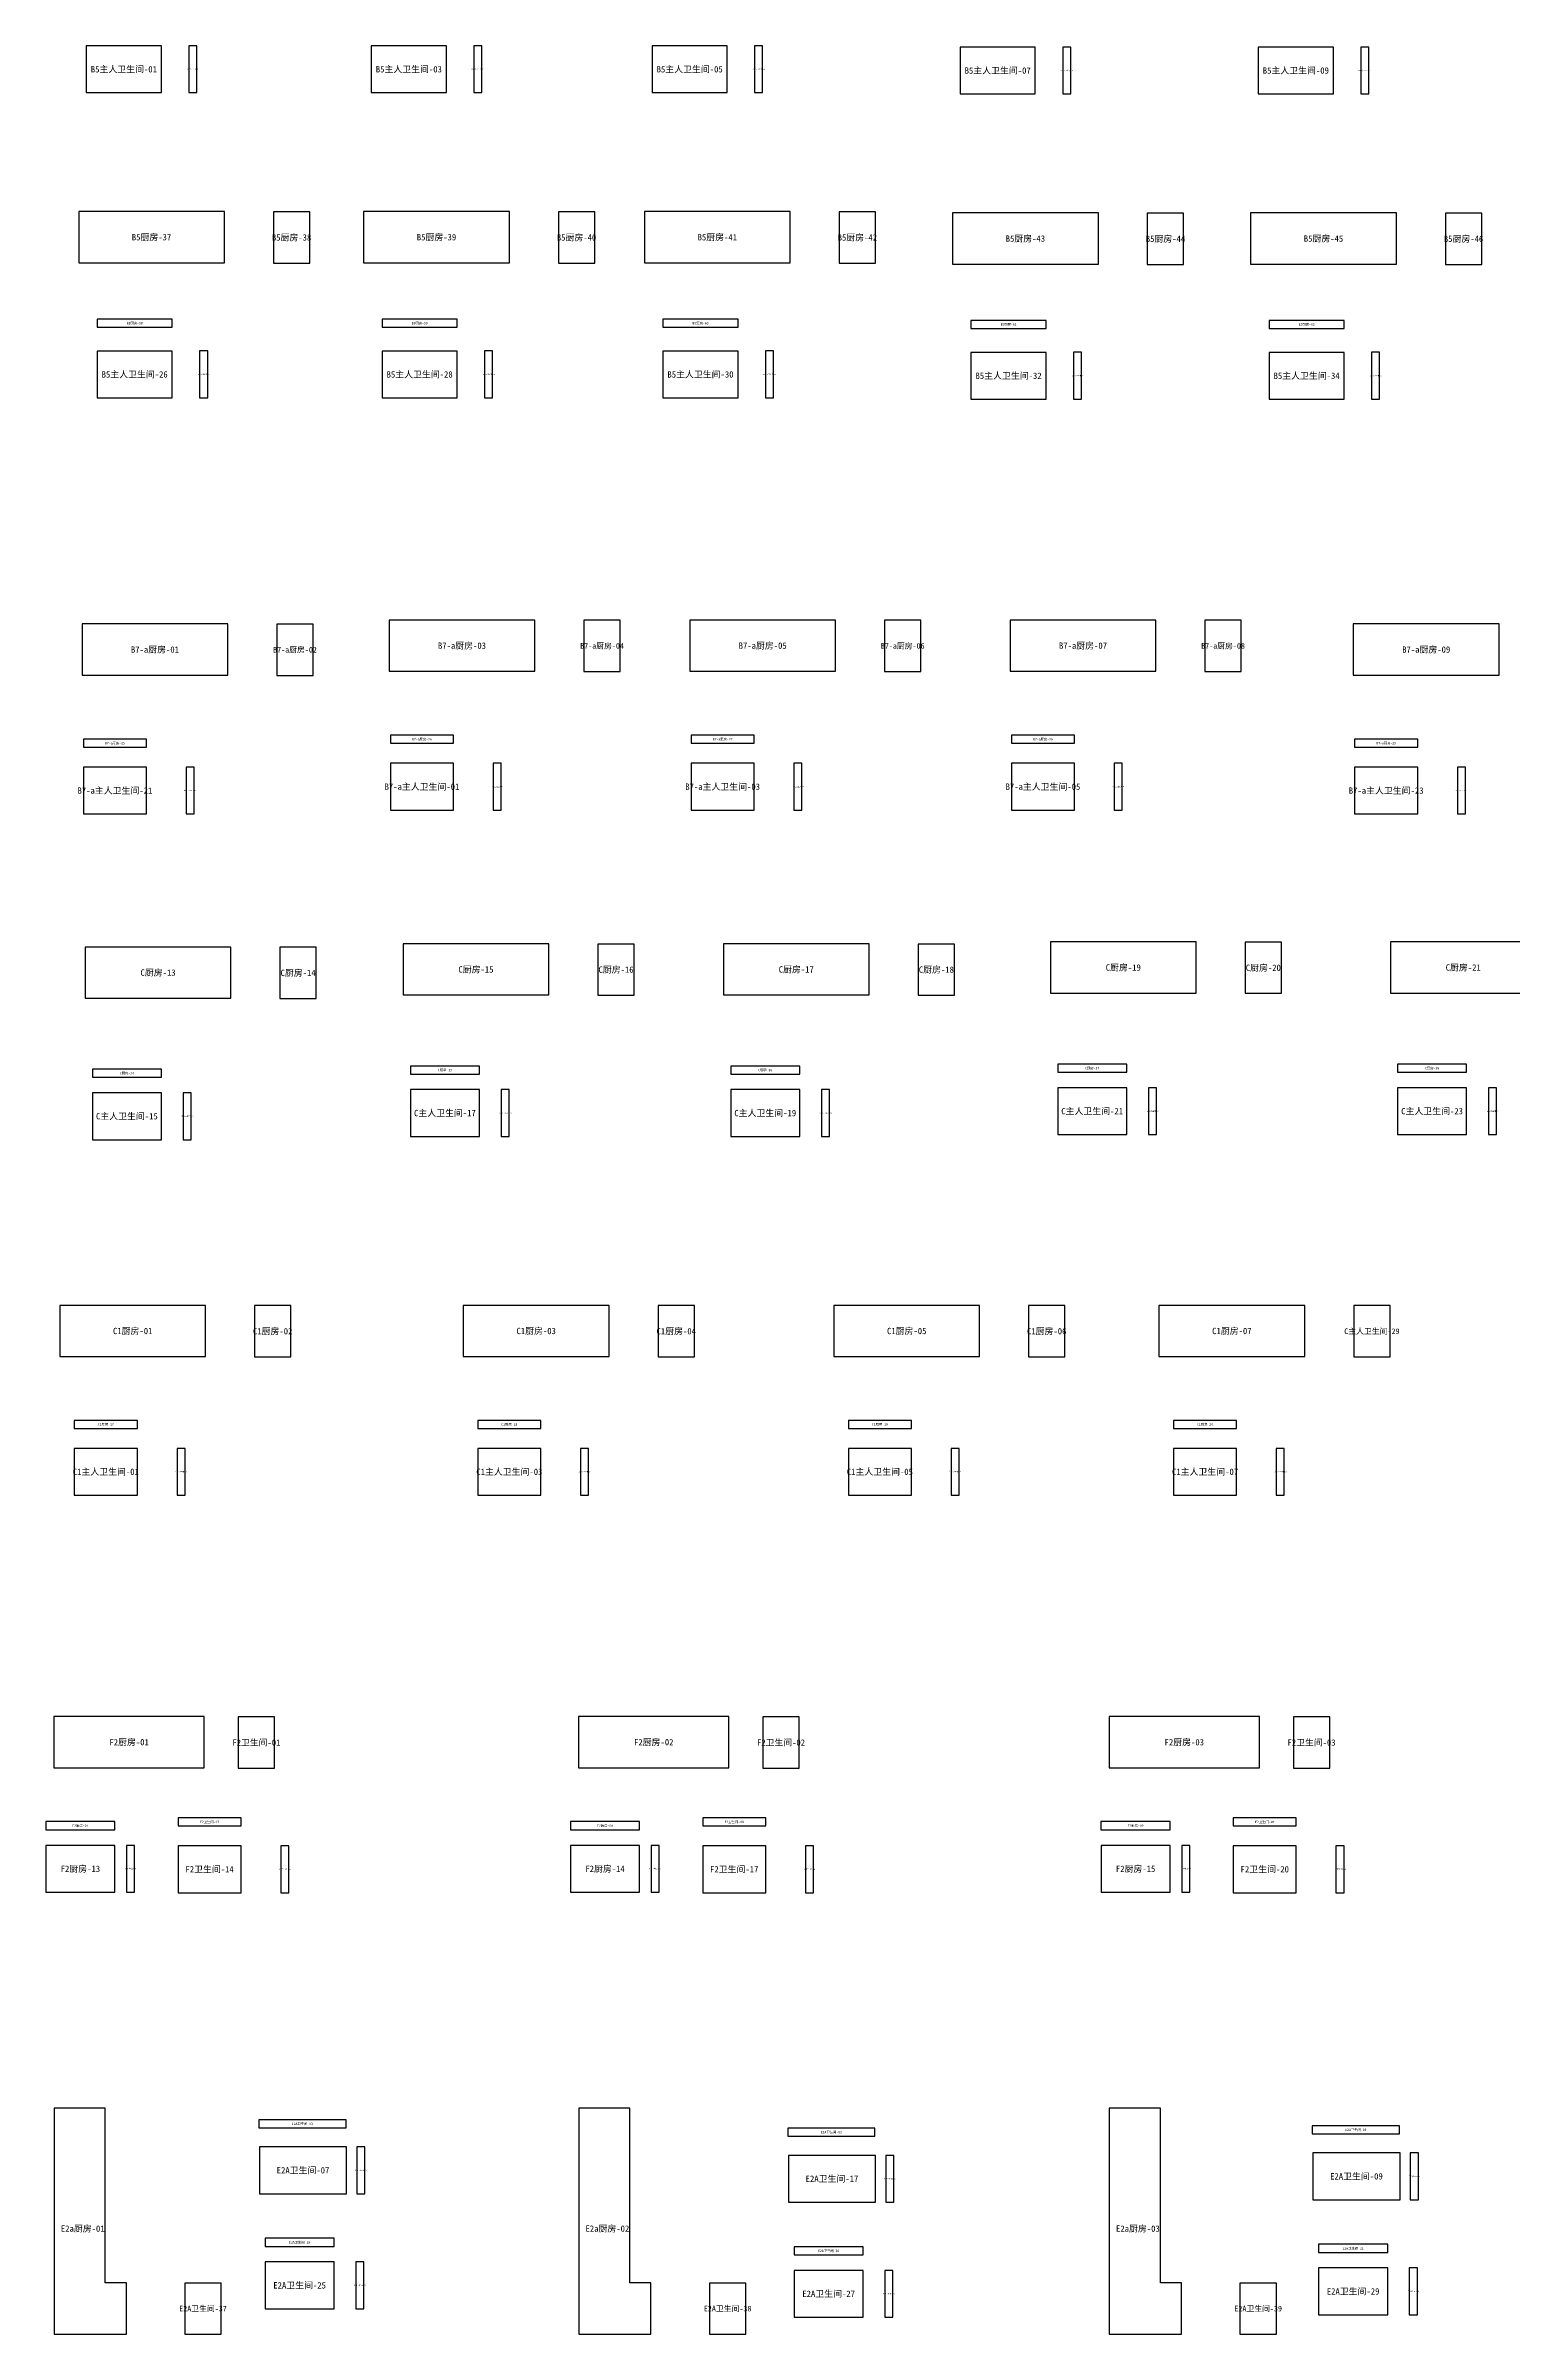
# Model space of a CAD drawing. Header units: inches. Extents: x 44145 to 132907, y -98283 to 21892.
# Drawn here: x 44296 to 62755, y -35712 to -6907 of the extents above; entities that cross this region are included whole.
import ezdxf
from ezdxf.enums import TextEntityAlignment as Align

# ---------------------------------------------------------------- set-up
doc = ezdxf.new("R2010")
doc.units = ezdxf.units.IN
doc.layers.add('NUMBERS', color=7, linetype='Continuous')
doc.layers.add('OUTER', color=7, linetype='Continuous')

msp = doc.modelspace()

# ---------------------------------------------------------------- linework, layer by layer
at = {"layer": 'OUTER'}
for points in [[(44806, -7497), (45752, -7497), (45752, -6908), (44806, -6908), (44806, -7497)], [(46096, -7496), (46198, -7496), (46198, -6907), (46096, -6907), (46096, -7496)], [(48393, -7497), (49339, -7497), (49339, -6908), (48393, -6908), (48393, -7497)], [(49683, -7496), (49785, -7496), (49785, -6907), (49683, -6907), (49683, -7496)], [(51928, -7497), (52874, -7497), (52874, -6908), (51928, -6908), (51928, -7497)], [(53218, -7496), (53319, -7496), (53319, -6907), (53218, -6907), (53218, -7496)], [(55805, -7514), (56751, -7514), (56751, -6925), (55805, -6925), (55805, -7514)], [(57096, -7513), (57197, -7513), (57197, -6924), (57096, -6924), (57096, -7513)], [(59558, -7514), (60504, -7514), (60504, -6925), (59558, -6925), (59558, -7514)], [(60848, -7513), (60950, -7513), (60950, -6924), (60848, -6924), (60848, -7513)], [(44710, -9640), (46545, -9640), (46545, -8995), (44710, -8995), (44710, -9640)], [(47161, -9643), (47619, -9643), (47619, -8998), (47161, -8998), (47161, -9643)], [(48297, -9640), (50132, -9640), (50132, -8995), (48297, -8995), (48297, -9640)], [(50749, -9643), (51206, -9643), (51206, -8998), (50749, -8998), (50749, -9643)], [(51832, -9640), (53667, -9640), (53667, -8995), (51832, -8995), (51832, -9640)], [(54283, -9643), (54741, -9643), (54741, -8998), (54283, -8998), (54283, -9643)], [(55709, -9656), (57545, -9656), (57545, -9012), (55709, -9012), (55709, -9656)], [(58161, -9660), (58618, -9660), (58618, -9015), (58161, -9015), (58161, -9660)], [(59462, -9656), (61297, -9656), (61297, -9012), (59462, -9012), (59462, -9656)], [(61914, -9660), (62371, -9660), (62371, -9015), (61914, -9015), (61914, -9660)], [(44942, -10449), (45888, -10449), (45888, -10348), (44942, -10348), (44942, -10449)], [(48529, -10449), (49475, -10449), (49475, -10348), (48529, -10348), (48529, -10449)], [(52064, -10449), (53010, -10449), (53010, -10348), (52064, -10348), (52064, -10449)], [(55942, -10466), (56888, -10466), (56888, -10365), (55942, -10365), (55942, -10466)], [(59694, -10466), (60640, -10466), (60640, -10365), (59694, -10365), (59694, -10466)], [(44942, -11339), (45888, -11339), (45888, -10750), (44942, -10750), (44942, -11339)], [(46232, -11338), (46334, -11338), (46334, -10749), (46232, -10749), (46232, -11338)], [(48529, -11339), (49475, -11339), (49475, -10750), (48529, -10750), (48529, -11339)], [(49819, -11338), (49921, -11338), (49921, -10749), (49819, -10749), (49819, -11338)], [(52064, -11339), (53010, -11339), (53010, -10750), (52064, -10750), (52064, -11339)], [(53354, -11338), (53456, -11338), (53456, -10749), (53354, -10749), (53354, -11338)], [(55942, -11356), (56888, -11356), (56888, -10767), (55942, -10767), (55942, -11356)], [(57232, -11355), (57334, -11355), (57334, -10766), (57232, -10766), (57232, -11355)], [(59694, -11356), (60640, -11356), (60640, -10767), (59694, -10767), (59694, -11356)], [(60984, -11355), (61086, -11355), (61086, -10766), (60984, -10766), (60984, -11355)], [(44752, -14829), (46588, -14829), (46588, -14184), (44752, -14184), (44752, -14829)], [(47204, -14832), (47661, -14832), (47661, -14188), (47204, -14188), (47204, -14832)], [(48618, -14780), (50453, -14780), (50453, -14136), (48618, -14136), (48618, -14780)], [(51070, -14783), (51527, -14783), (51527, -14139), (51070, -14139), (51070, -14783)], [(52403, -14780), (54238, -14780), (54238, -14136), (52403, -14136), (52403, -14780)], [(54854, -14783), (55312, -14783), (55312, -14139), (54854, -14139), (54854, -14783)], [(56434, -14780), (58270, -14780), (58270, -14136), (56434, -14136), (56434, -14780)], [(58886, -14783), (59343, -14783), (59343, -14139), (58886, -14139), (58886, -14783)], [(60754, -14829), (62589, -14829), (62589, -14184), (60754, -14184), (60754, -14829)], [(44769, -15736), (45563, -15736), (45563, -15634), (44769, -15634), (44769, -15736)], [(48635, -15687), (49428, -15687), (49428, -15586), (48635, -15586), (48635, -15687)], [(52419, -15687), (53213, -15687), (53213, -15586), (52419, -15586), (52419, -15687)], [(56451, -15687), (57245, -15687), (57245, -15586), (56451, -15586), (56451, -15687)], [(60771, -15736), (61565, -15736), (61565, -15634), (60771, -15634), (60771, -15736)], [(44769, -16576), (45563, -16576), (45563, -15987), (44769, -15987), (44769, -16576)], [(46062, -16576), (46164, -16576), (46164, -15987), (46062, -15987), (46062, -16576)], [(48635, -16527), (49428, -16527), (49428, -15938), (48635, -15938), (48635, -16527)], [(49928, -16527), (50029, -16527), (50029, -15938), (49928, -15938), (49928, -16527)], [(52419, -16527), (53213, -16527), (53213, -15938), (52419, -15938), (52419, -16527)], [(53713, -16527), (53814, -16527), (53814, -15938), (53713, -15938), (53713, -16527)], [(56451, -16527), (57245, -16527), (57245, -15938), (56451, -15938), (56451, -16527)], [(57744, -16527), (57846, -16527), (57846, -15938), (57744, -15938), (57744, -16527)], [(60771, -16576), (61565, -16576), (61565, -15987), (60771, -15987), (60771, -16576)], [(62064, -16576), (62166, -16576), (62166, -15987), (62064, -15987), (62064, -16576)], [(44791, -18896), (46627, -18896), (46627, -18251), (44791, -18251), (44791, -18896)], [(47243, -18899), (47700, -18899), (47700, -18254), (47243, -18254), (47243, -18899)], [(48794, -18855), (50629, -18855), (50629, -18211), (48794, -18211), (48794, -18855)], [(51246, -18858), (51703, -18858), (51703, -18214), (51246, -18214), (51246, -18858)], [(52826, -18855), (54661, -18855), (54661, -18211), (52826, -18211), (52826, -18855)], [(55278, -18858), (55735, -18858), (55735, -18214), (55278, -18214), (55278, -18858)], [(56942, -18831), (58777, -18831), (58777, -18187), (56942, -18187), (56942, -18831)], [(59394, -18834), (59851, -18834), (59851, -18190), (59394, -18190), (59394, -18834)], [(61221, -18831), (63056, -18831), (63056, -18187), (61221, -18187), (61221, -18831)], [(44882, -19891), (45752, -19891), (45752, -19789), (44882, -19789), (44882, -19891)], [(48885, -19851), (49754, -19851), (49754, -19749), (48885, -19749), (48885, -19851)], [(52917, -19851), (53787, -19851), (53787, -19749), (52917, -19749), (52917, -19851)], [(57033, -19827), (57902, -19827), (57902, -19725), (57033, -19725), (57033, -19827)], [(61311, -19827), (62181, -19827), (62181, -19725), (61311, -19725), (61311, -19827)], [(44882, -20676), (45752, -20676), (45752, -20087), (44882, -20087), (44882, -20676)], [(46025, -20676), (46126, -20676), (46126, -20087), (46025, -20087), (46025, -20676)], [(48885, -20635), (49754, -20635), (49754, -20046), (48885, -20046), (48885, -20635)], [(50027, -20635), (50129, -20635), (50129, -20046), (50027, -20046), (50027, -20635)], [(52917, -20635), (53787, -20635), (53787, -20046), (52917, -20046), (52917, -20635)], [(54059, -20635), (54161, -20635), (54161, -20046), (54059, -20046), (54059, -20635)], [(57033, -20611), (57902, -20611), (57902, -20022), (57033, -20022), (57033, -20611)], [(58175, -20611), (58277, -20611), (58277, -20022), (58175, -20022), (58175, -20611)], [(61311, -20611), (62181, -20611), (62181, -20022), (61311, -20022), (61311, -20611)], [(62454, -20611), (62555, -20611), (62555, -20022), (62454, -20022), (62454, -20611)], [(44472, -23406), (46307, -23406), (46307, -22762), (44472, -22762), (44472, -23406)], [(46924, -23410), (47381, -23410), (47381, -22765), (46924, -22765), (46924, -23410)], [(49551, -23406), (51386, -23406), (51386, -22762), (49551, -22762), (49551, -23406)], [(52003, -23410), (52460, -23410), (52460, -22765), (52003, -22765), (52003, -23410)], [(54215, -23406), (56050, -23406), (56050, -22762), (54215, -22762), (54215, -23406)], [(56667, -23410), (57124, -23410), (57124, -22765), (56667, -22765), (56667, -23410)], [(58308, -23406), (60143, -23406), (60143, -22762), (58308, -22762), (58308, -23406)], [(60760, -23410), (61217, -23410), (61217, -22765), (60760, -22765), (60760, -23410)], [(44655, -24310), (45449, -24310), (45449, -24209), (44655, -24209), (44655, -24310)], [(49734, -24310), (50528, -24310), (50528, -24209), (49734, -24209), (49734, -24310)], [(54398, -24310), (55192, -24310), (55192, -24209), (54398, -24209), (54398, -24310)], [(58491, -24310), (59285, -24310), (59285, -24209), (58491, -24209), (58491, -24310)], [(44655, -25151), (45449, -25151), (45449, -24562), (44655, -24562), (44655, -25151)], [(45949, -25151), (46050, -25151), (46050, -24562), (45949, -24562), (45949, -25151)], [(49734, -25151), (50528, -25151), (50528, -24562), (49734, -24562), (49734, -25151)], [(51028, -25151), (51129, -25151), (51129, -24562), (51028, -24562), (51028, -25151)], [(54398, -25151), (55192, -25151), (55192, -24562), (54398, -24562), (54398, -25151)], [(55692, -25151), (55793, -25151), (55793, -24562), (55692, -24562), (55692, -25151)], [(58491, -25151), (59285, -25151), (59285, -24562), (58491, -24562), (58491, -25151)], [(59784, -25151), (59886, -25151), (59886, -24562), (59784, -24562), (59784, -25151)], [(44399, -28582), (46291, -28582), (46291, -27938), (44399, -27938), (44399, -28582)], [(51003, -28582), (52895, -28582), (52895, -27938), (51003, -27938), (51003, -28582)], [(57681, -28582), (59573, -28582), (59573, -27938), (57681, -27938), (57681, -28582)], [(46718, -28586), (47176, -28586), (47176, -27942), (46718, -27942), (46718, -28586)], [(53323, -28586), (53780, -28586), (53780, -27942), (53323, -27942), (53323, -28586)], [(60000, -28586), (60458, -28586), (60458, -27942), (60000, -27942), (60000, -28586)], [(44296, -29361), (45166, -29361), (45166, -29260), (44296, -29260), (44296, -29361)], [(45961, -29314), (46755, -29314), (46755, -29212), (45961, -29212), (45961, -29314)], [(50900, -29361), (51770, -29361), (51770, -29260), (50900, -29260), (50900, -29361)], [(52565, -29314), (53359, -29314), (53359, -29212), (52565, -29212), (52565, -29314)], [(57578, -29361), (58448, -29361), (58448, -29260), (57578, -29260), (57578, -29361)], [(59243, -29314), (60037, -29314), (60037, -29212), (59243, -29212), (59243, -29314)], [(44297, -30148), (45167, -30148), (45167, -29559), (44297, -29559), (44297, -30148)], [(45312, -30147), (45413, -30147), (45413, -29558), (45312, -29558), (45312, -30147)], [(45961, -30154), (46755, -30154), (46755, -29565), (45961, -29565), (45961, -30154)], [(47254, -30154), (47356, -30154), (47356, -29565), (47254, -29565), (47254, -30154)], [(50901, -30148), (51771, -30148), (51771, -29559), (50901, -29559), (50901, -30148)], [(51916, -30147), (52018, -30147), (52018, -29558), (51916, -29558), (51916, -30147)], [(52565, -30154), (53359, -30154), (53359, -29565), (52565, -29565), (52565, -30154)], [(53859, -30154), (53960, -30154), (53960, -29565), (53859, -29565), (53859, -30154)], [(57579, -30148), (58449, -30148), (58449, -29559), (57579, -29559), (57579, -30148)], [(58594, -30147), (58695, -30147), (58695, -29558), (58594, -29558), (58594, -30147)], [(59243, -30154), (60037, -30154), (60037, -29565), (59243, -29565), (59243, -30154)], [(60536, -30154), (60638, -30154), (60638, -29565), (60536, -29565), (60536, -30154)], [(44400, -35710), (45310, -35710), (45310, -35066), (45045, -35066), (45045, -32865), (44400, -32865), (44400, -35710)], [(46976, -33113), (48075, -33113), (48075, -33011), (46976, -33011), (46976, -33113)], [(51004, -35710), (51914, -35710), (51914, -35066), (51649, -35066), (51649, -32865), (51004, -32865), (51004, -35710)], [(53635, -33219), (54733, -33219), (54733, -33117), (53635, -33117), (53635, -33219)], [(57682, -35710), (58592, -35710), (58592, -35066), (58327, -35066), (58327, -32865), (57682, -32865), (57682, -35710)], [(60237, -33189), (61335, -33189), (61335, -33087), (60237, -33087), (60237, -33189)], [(46985, -33943), (48083, -33943), (48083, -33354), (46985, -33354), (46985, -33943)], [(48210, -33943), (48312, -33943), (48312, -33354), (48210, -33354), (48210, -33943)], [(53643, -34049), (54742, -34049), (54742, -33460), (53643, -33460), (53643, -34049)], [(54869, -34049), (54970, -34049), (54970, -33460), (54869, -33460), (54869, -34049)], [(60245, -34018), (61344, -34018), (61344, -33430), (60245, -33430), (60245, -34018)], [(61471, -34019), (61573, -34019), (61573, -33430), (61471, -33430), (61471, -34019)], [(47056, -34606), (47926, -34606), (47926, -34504), (47056, -34504), (47056, -34606)], [(47056, -35390), (47926, -35390), (47926, -34802), (47056, -34802), (47056, -35390)], [(48199, -35390), (48300, -35390), (48300, -34802), (48199, -34802), (48199, -35390)], [(53715, -34712), (54585, -34712), (54585, -34610), (53715, -34610), (53715, -34712)], [(60317, -34682), (61187, -34682), (61187, -34580), (60317, -34580), (60317, -34682)], [(46046, -35712), (46504, -35712), (46504, -35067), (46046, -35067), (46046, -35712)], [(52651, -35712), (53108, -35712), (53108, -35067), (52651, -35067), (52651, -35712)], [(53715, -35497), (54585, -35497), (54585, -34908), (53715, -34908), (53715, -35497)], [(54857, -35497), (54959, -35497), (54959, -34908), (54857, -34908), (54857, -35497)], [(59328, -35712), (59786, -35712), (59786, -35067), (59328, -35067), (59328, -35712)], [(60317, -35466), (61187, -35466), (61187, -34877), (60317, -34877), (60317, -35466)], [(61459, -35466), (61561, -35466), (61561, -34877), (61459, -34877), (61459, -35466)]]:
    msp.add_lwpolyline(points, dxfattribs=at)

# ---------------------------------------------------------------- texts
at = {"layer": 'NUMBERS'}
for s, height, p in [('B5主人卫生间-01', 80, (45279, -7203)), ('B5主人卫生间-02', 14.1, (46147, -7202)), ('B5主人卫生间-03', 80, (48866, -7203)), ('B5主人卫生间-04', 14.1, (49734, -7202)), ('B5主人卫生间-05', 80, (52401, -7203)), ('B5主人卫生间-06', 14.1, (53269, -7202)), ('B5主人卫生间-07', 80, (56278, -7219)), ('B5主人卫生间-09', 80, (60031, -7219)), ('B5主人卫生间-08', 14.1, (57146, -7219)), ('B5主人卫生间-10', 14.1, (60899, -7219)), ('B5厨房-37', 80, (45627, -9317)), ('B5厨房-38', 80, (47390, -9320)), ('B5厨房-39', 80, (49214, -9317)), ('B5厨房-40', 80, (50977, -9320)), ('B5厨房-41', 80, (52749, -9317)), ('B5厨房-42', 80, (54512, -9320)), ('B5厨房-43', 80, (56627, -9334)), ('B5厨房-44', 80, (58390, -9337)), ('B5厨房-45', 80, (60379, -9334)), ('B5厨房-46', 80, (62142, -9337)), ('B5厨房-58', 30, (45415, -10399)), ('B5厨房-59', 30, (49002, -10399)), ('B5厨房-60', 30, (52537, -10399)), ('B5厨房-61', 30, (56415, -10415)), ('B5厨房-62', 30, (60167, -10415)), ('B5主人卫生间-26', 80, (45415, -11044)), ('B5主人卫生间-27', 14.1, (46283, -11044)), ('B5主人卫生间-28', 80, (49002, -11044)), ('B5主人卫生间-29', 14.1, (49870, -11044)), ('B5主人卫生间-30', 80, (52537, -11044)), ('B5主人卫生间-31', 14.1, (53405, -11044)), ('B5主人卫生间-32', 80, (56415, -11061)), ('B5主人卫生间-33', 14.1, (57283, -11061)), ('B5主人卫生间-34', 80, (60167, -11061)), ('B5主人卫生间-35', 14.1, (61035, -11061)), ('B7-a厨房-01', 80, (45670, -14507)), ('B7-a厨房-02', 70.6, (47433, -14510)), ('B7-a厨房-03', 80, (49535, -14458)), ('B7-a厨房-04', 70.6, (51298, -14461)), ('B7-a厨房-05', 80, (53320, -14458)), ('B7-a厨房-06', 70.6, (55083, -14461)), ('B7-a厨房-07', 80, (57352, -14458)), ('B7-a厨房-08', 70.6, (59115, -14461)), ('B7-a厨房-09', 80, (61672, -14507)), ('B7-a厨房-25', 30, (45166, -15685)), ('B7-a厨房-26', 30, (49031, -15636)), ('B7-a厨房-27', 30, (52816, -15636)), ('B7-a厨房-28', 30, (56848, -15636)), ('B7-a厨房-29', 30, (61168, -15685)), ('B7-a主人卫生间-21', 80, (45166, -16282)), ('B7-a主人卫生间-22', 11.76, (46113, -16282)), ('B7-a主人卫生间-01', 80, (49031, -16233)), ('B7-a主人卫生间-02', 11.76, (49979, -16233)), ('B7-a主人卫生间-03', 80, (52816, -16233)), ('B7-a主人卫生间-04', 11.76, (53763, -16233)), ('B7-a主人卫生间-05', 80, (56848, -16233)), ('B7-a主人卫生间-06', 11.76, (57795, -16233)), ('B7-a主人卫生间-23', 80, (61168, -16282)), ('B7-a主人卫生间-24', 11.76, (62115, -16282)), ('C厨房-13', 80, (45709, -18573)), ('C厨房-14', 80, (47472, -18577)), ('C厨房-15', 80, (49711, -18533)), ('C厨房-16', 80, (51474, -18536)), ('C厨房-17', 80, (53743, -18533)), ('C厨房-18', 80, (55506, -18536)), ('C厨房-19', 80, (57859, -18509)), ('C厨房-20', 80, (59622, -18512)), ('C厨房-21', 80, (62138, -18509)), ('C厨房-34', 30, (45317, -19840)), ('C厨房-35', 30, (49320, -19800)), ('C厨房-36', 30, (53352, -19800)), ('C厨房-37', 30, (57467, -19776)), ('C厨房-38', 30, (61746, -19776)), ('C主人卫生间-15', 80, (45317, -20381)), ('C主人卫生间-16', 15.7, (46075, -20381)), ('C主人卫生间-17', 80, (49320, -20341)), ('C主人卫生间-18', 15.7, (50078, -20341)), ('C主人卫生间-19', 80, (53352, -20341)), ('C主人卫生间-20', 15.7, (54110, -20341)), ('C主人卫生间-21', 80, (57467, -20317)), ('C主人卫生间-22', 15.7, (58226, -20317)), ('C主人卫生间-23', 80, (61746, -20317)), ('C主人卫生间-24', 15.7, (62505, -20317)), ('C1厨房-01', 80, (45390, -23084)), ('C1厨房-02', 80, (47152, -23087)), ('C1厨房-03', 80, (50469, -23084)), ('C1厨房-04', 80, (52232, -23087)), ('C1厨房-05', 80, (55133, -23084)), ('C1厨房-06', 80, (56895, -23087)), ('C1厨房-07', 80, (59226, -23084)), ('C主人卫生间-29', 70.6, (60988, -23087)), ('C1厨房-17', 30, (45052, -24260)), ('C1厨房-18', 30, (50131, -24260)), ('C1厨房-19', 30, (54795, -24260)), ('C1厨房-20', 30, (58888, -24260)), ('C1主人卫生间-01', 80, (45052, -24856)), ('C1主人卫生间-02', 14.1, (45999, -24856)), ('C1主人卫生间-03', 80, (50131, -24856)), ('C1主人卫生间-04', 14.1, (51078, -24856)), ('C1主人卫生间-05', 80, (54795, -24856)), ('C1主人卫生间-06', 14.1, (55742, -24856)), ('C1主人卫生间-07', 80, (58888, -24856)), ('C1主人卫生间-08', 14.1, (59835, -24856)), ('F2厨房-01', 80, (45345, -28260)), ('F2卫生间-01', 79.4, (46947, -28264)), ('F2厨房-02', 80, (51949, -28260)), ('F2卫生间-02', 79.4, (53551, -28264)), ('F2厨房-03', 80, (58627, -28260)), ('F2卫生间-03', 79.4, (60229, -28264)), ('F2厨房-07', 30, (44731, -29310)), ('F2卫生间-07', 30, (46358, -29263)), ('F2厨房-08', 30, (51335, -29310)), ('F2卫生间-08', 30, (52962, -29263)), ('F2厨房-09', 30, (58013, -29310)), ('F2卫生间-09', 30, (59640, -29263)), ('F2厨房-13', 80, (44732, -29853)), ('F2卫生间-13', 17.6, (45362, -29852)), ('F2卫生间-14', 80, (46358, -29859)), ('F2卫生间-15', 17.6, (47305, -29859)), ('F2厨房-14', 80, (51336, -29853)), ('F2卫生间-16', 17.6, (51967, -29852)), ('F2卫生间-17', 80, (52962, -29859)), ('F2卫生间-18', 17.6, (53909, -29859)), ('F2厨房-15', 80, (58014, -29853)), ('F2卫生间-19', 17.6, (58644, -29852)), ('F2卫生间-20', 80, (59640, -29859)), ('F2卫生间-21', 17.6, (60587, -29859)), ('E2A卫生间-01', 30, (47526, -33062)), ('E2A卫生间-03', 30, (60786, -33138)), ('E2A卫生间-02', 30, (54184, -33168)), ('E2A卫生间-07', 80, (47534, -33648)), ('E2A卫生间-08', 15.7, (48261, -33649)), ('E2A卫生间-09', 80, (60794, -33724)), ('E2A卫生间-17', 80, (54192, -33754)), ('E2A卫生间-18', 15.7, (54920, -33755)), ('E2A卫生间-10', 15.7, (61522, -33725)), ('E2a厨房-01', 80, (44761, -34382)), ('E2A卫生间-19', 30, (47491, -34555)), ('E2a厨房-02', 80, (51365, -34382)), ('E2a厨房-03', 80, (58043, -34382)), ('E2A卫生间-20', 30, (54150, -34661)), ('E2A卫生间-21', 30, (60752, -34631)), ('E2A卫生间-25', 80, (47491, -35096)), ('E2A卫生间-26', 15.7, (48249, -35096)), ('E2A卫生间-29', 80, (60752, -35172)), ('E2A卫生间-37', 70.6, (46275, -35389)), ('E2A卫生间-38', 70.6, (52879, -35389)), ('E2A卫生间-27', 80, (54150, -35202)), ('E2A卫生间-28', 15.7, (54908, -35202)), ('E2A卫生间-39', 70.6, (59557, -35389)), ('E2A卫生间-30', 15.7, (61510, -35172))]:
    msp.add_text(s, height=height, dxfattribs=at).set_placement(p, align=Align.MIDDLE_CENTER)

doc.saveas('drawing.dxf')
